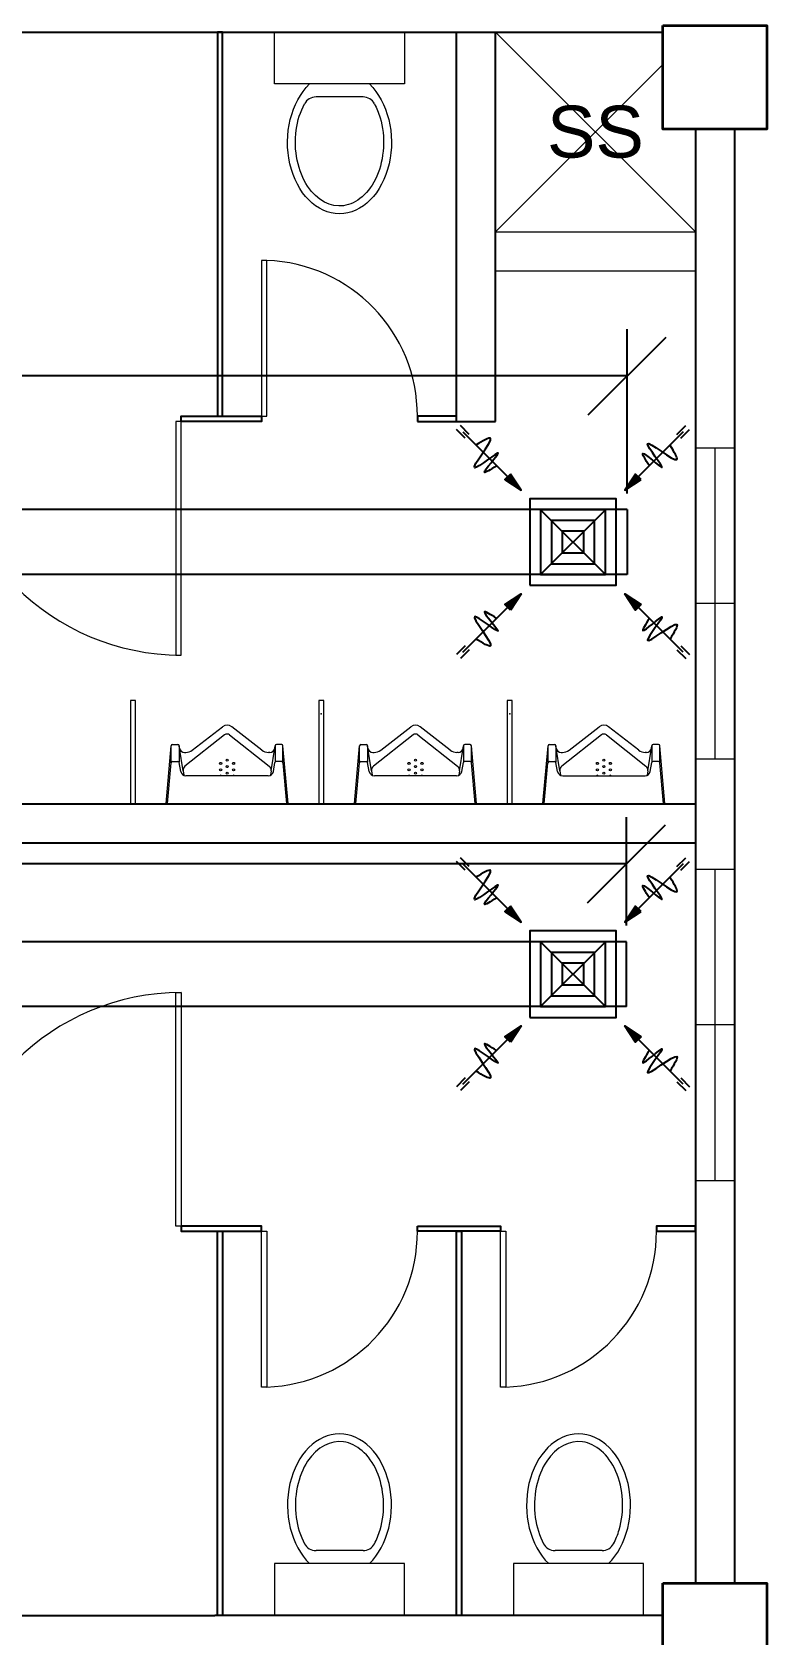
# Model space of a CAD drawing. Header units: inches. Extents: x 57 to 217, y -85 to 29.
# Drawn here: x 182.75 to 185.58, y -72.68 to -66.5 of the extents above; entities that cross this region are included whole.
import ezdxf

# ---------------------------------------------------------------- set-up
doc = ezdxf.new("R2010")
doc.units = ezdxf.units.IN
doc.header["$MEASUREMENT"] = 0
for name, color, linetype in [('AIR', 7, 'Continuous'), ('AIR-00', 8, 'Continuous'), ('AIR-03', 30, 'Continuous'), ('dimen', 7, 'Continuous'), ('exhaust', 7, 'Continuous')]:
    doc.layers.add(name, color=color, linetype=linetype)
doc.layers.add('door', color=234, linetype='Continuous', lineweight=13)
doc.styles.add('SWISSLT175', font='swissl.ttf', dxfattribs={"height": 0.175})
doc.dimstyles.new('Copy of dimension', dxfattribs={"dimtxt": 0.3, "dimasz": 0.3, "dimexe": 0.18, "dimexo": 0.0625, "dimgap": 0.09, "dimtad": 0, "dimzin": 0, "dimdsep": 46, "dimtxsty": 'Standard', "dimblk": 'OBLIQUE', "dimcen": 0.09, "dimclrd": 256, "dimclre": 256, "dimclrt": 256, "dimadec": 0, "dimazin": 0, "dimtfac": 1, "dimtofl": 0, "dimtmove": 0, "dimatfit": 3, "dimldrblk": 'OBLIQUE', "dimfxl": 1, "dimtolj": 1, "dimtzin": 0, "dimarcsym": 0})

# ---------------------------------------------------------------- blocks, each defined once
blk = doc.blocks.new('GRILL-C-IN')
at = {"layer": 'AIR-00', "ltscale": 3}
for p, q in [((-0.6234, 0.601), (-0.6737, 0.6513)), ((-0.601, 0.6234), (-0.6513, 0.6737)), ((0.601, 0.6234), (0.6513, 0.6737)), ((0.6234, 0.601), (0.6737, 0.6513)), ((-0.6373, 0.6373), (-0.3, 0.3)), ((0.6373, 0.6373), (0.3, 0.3)), ((-0.6373, -0.6373), (-0.3, -0.3)), ((0.6373, -0.6373), (0.3, -0.3)), ((-0.6234, -0.601), (-0.6737, -0.6513)), ((-0.601, -0.6234), (-0.6513, -0.6737)), ((0.601, -0.6234), (0.6513, -0.6737)), ((0.6234, -0.601), (0.6737, -0.6513))]:
    blk.add_line(p, q, dxfattribs=at)
at = {"layer": 'AIR-00', "color": 50}
for p, q in [((-0.1875, 0.1875), (0.1875, -0.1875)), ((0.1875, 0.1875), (-0.1875, -0.1875))]:
    blk.add_line(p, q, dxfattribs=at)
at = {"layer": 'AIR-00', "ltscale": 3}
for points in [[(-0.3619, 0.3934), (-0.3934, 0.3619), (-0.3, 0.3)], [(0.3934, 0.3619), (0.3619, 0.3934), (0.3, 0.3)], [(-0.3619, -0.3934), (-0.3934, -0.3619), (-0.3, -0.3)], [(0.3934, -0.3619), (0.3619, -0.3934), (0.3, -0.3)]]:
    blk.add_lwpolyline(points, close=True, dxfattribs=at)
at = {"layer": 'AIR-00', "color": 50}
for points in [[(-0.1875, -0.1875), (0.1875, -0.1875), (0.1875, 0.1875), (-0.1875, 0.1875)], [(-0.125, -0.125), (0.125, -0.125), (0.125, 0.125), (-0.125, 0.125)], [(-0.0625, -0.0625), (0.0625, -0.0625), (0.0625, 0.0625), (-0.0625, 0.0625)]]:
    blk.add_lwpolyline(points, close=True, dxfattribs=at)
at = {"layer": 'AIR-00', "ltscale": 3}
for points in [[(-0.4414, 0.4414), (-0.5124, 0.4041), (-0.4321, 0.5142), (-0.5684, 0.4302), (-0.4769, 0.6001), (-0.5609, 0.5609)], [(0.4414, 0.4414), (0.4041, 0.5124), (0.5142, 0.4321), (0.4302, 0.5684), (0.6001, 0.4769), (0.5609, 0.5609)], [(-0.4414, -0.4414), (-0.5124, -0.4041), (-0.4321, -0.5142), (-0.5684, -0.4302), (-0.4769, -0.6001), (-0.5609, -0.5609)], [(0.4414, -0.4414), (0.4041, -0.5124), (0.5142, -0.4321), (0.4302, -0.5684), (0.6001, -0.4769), (0.5609, -0.5609)]]:
    blk.add_spline(points, degree=3, dxfattribs=at)
for points in [[(-0.3, 0.3), (-0.3619, 0.3934), (-0.3934, 0.3619)], [(0.3, 0.3), (0.3934, 0.3619), (0.3619, 0.3934)], [(-0.3, -0.3), (-0.3619, -0.3934), (-0.3934, -0.3619)], [(0.3, -0.3), (0.3934, -0.3619), (0.3619, -0.3934)]]:
    blk.add_solid(points, dxfattribs=at)
at = {"layer": 'AIR-03', "color": 6}
blk.add_lwpolyline([(-0.25, -0.25), (0.25, -0.25), (0.25, 0.25), (-0.25, 0.25)], close=True, dxfattribs=at)
blk = doc.blocks.new('_Oblique')
at = {"color": 0, "linetype": 'ByBlock', "lineweight": -2}
blk.add_line((-0.5, -0.5), (0.5, 0.5), dxfattribs=at)
blk = doc.blocks.new('*D129')
at = {"layer": 'Defpoints', "color": 0, "transparency": 16777216}
for p in [(185.0399, -67.8267), (178.8765, -68.3417), (185.0399, -68.3417)]:
    blk.add_point(p, dxfattribs=at)
at = {"layer": 'dimen', "lineweight": -2, "transparency": 16777216}
for p, q in [((178.8765, -68.2792), (178.8765, -67.6467)), ((185.0399, -68.2792), (185.0399, -67.6467)), ((178.8765, -67.8267), (181.4682, -67.8267)), ((185.0399, -67.8267), (182.4482, -67.8267))]:
    blk.add_line(p, q, dxfattribs=at)
at = {"layer": 'dimen', "lineweight": -2, "transparency": 16777216, "xscale": 0.3, "yscale": 0.3, "zscale": 0.3, "rotation": 180}
blk.add_blockref('_Oblique', (178.8765, -67.8267), dxfattribs=at)
at = {"layer": 'dimen', "lineweight": -2, "transparency": 16777216, "xscale": 0.3, "yscale": 0.3, "zscale": 0.3}
blk.add_blockref('_Oblique', (185.0399, -67.8267), dxfattribs=at)
at = {"layer": 'dimen', "transparency": 16777216, "insert": (181.9582, -67.8267), "char_height": 0.3, "attachment_point": 5}
blk.add_mtext('\\A1;6.16', dxfattribs=at)
blk = doc.blocks.new('*D130')
at = {"layer": 'Defpoints', "color": 0, "transparency": 16777216}
for p in [(185.0366, -69.7064), (178.9765, -70.0061), (185.0366, -70.0061)]:
    blk.add_point(p, dxfattribs=at)
at = {"layer": 'dimen', "lineweight": -2, "transparency": 16777216}
for p, q in [((178.9765, -69.9436), (178.9765, -69.5264)), ((185.0366, -69.9436), (185.0366, -69.5264)), ((178.9765, -69.7064), (181.4916, -69.7064)), ((185.0366, -69.7064), (182.5216, -69.7064))]:
    blk.add_line(p, q, dxfattribs=at)
at = {"layer": 'dimen', "lineweight": -2, "transparency": 16777216, "xscale": 0.3, "yscale": 0.3, "zscale": 0.3, "rotation": 180}
blk.add_blockref('_Oblique', (178.9765, -69.7064), dxfattribs=at)
at = {"layer": 'dimen', "lineweight": -2, "transparency": 16777216, "xscale": 0.3, "yscale": 0.3, "zscale": 0.3}
blk.add_blockref('_Oblique', (185.0366, -69.7064), dxfattribs=at)
at = {"layer": 'dimen', "transparency": 16777216, "insert": (182.0066, -69.7064), "char_height": 0.3, "attachment_point": 5}
blk.add_mtext('\\A1;6.06', dxfattribs=at)

msp = doc.modelspace()

# ---------------------------------------------------------------- linework, layer by layer
at = {"color": 8, "linetype": 'ByBlock', "lineweight": 25}
for p, q in [((181.7255, -66.5019), (185.1773, -66.5019)), ((184.3824, -68.0018), (184.3824, -66.5019)), ((184.5324, -68.0018), (184.5324, -66.5019)), ((185.3024, -66.876), (185.3024, -69.3032)), ((185.3024, -66.876), (185.3024, -69.4032)), ((185.4524, -66.876), (185.4524, -72.4769)), ((184.3824, -68.0018), (184.5324, -68.0018)), ((185.3024, -69.4032), (185.3024, -72.4769)), ((185.3024, -69.4769), (179.4024, -69.4769)), ((185.3024, -69.6269), (179.4024, -69.6269)), ((181.4524, -72.6019), (183.4524, -72.6019)), ((185.1774, -72.6019), (183.4524, -72.6019))]:
    msp.add_line(p, q, dxfattribs=at)
at = {"color": 8, "lineweight": 9}
for p, q in [((183.6824, -66.7019), (183.6824, -66.5019)), ((183.6824, -66.5019), (184.1824, -66.5019)), ((184.1824, -66.5019), (184.1824, -66.7019)), ((184.1824, -66.7019), (183.6824, -66.7019)), ((184.0229, -66.7519), (183.842, -66.7519)), ((183.4903, -69.2097), (183.3377, -69.3297)), ((183.3659, -69.2678), (183.4817, -69.178)), ((183.5094, -69.2097), (183.662, -69.3297)), ((183.6338, -69.2678), (183.518, -69.178)), ((184.2153, -69.2097), (184.0627, -69.3297)), ((184.0909, -69.2678), (184.2067, -69.178)), ((184.2344, -69.2097), (184.387, -69.3297)), ((184.3588, -69.2678), (184.243, -69.178)), ((184.9403, -69.2097), (184.7877, -69.3297)), ((184.8159, -69.2678), (184.9317, -69.178)), ((184.9594, -69.2097), (185.112, -69.3297)), ((185.0838, -69.2678), (184.968, -69.178)), ((183.2648, -69.4737), (183.2849, -69.2519)), ((183.2849, -69.3152), (183.2849, -69.2519)), ((183.2899, -69.2469), (183.3099, -69.2469)), ((183.3162, -69.2601), (183.3149, -69.2519)), ((183.3149, -69.2519), (183.3149, -69.3141)), ((183.3306, -69.3484), (183.3162, -69.2601)), ((183.3359, -69.2769), (183.3406, -69.2769)), ((183.6638, -69.2769), (183.6591, -69.2769)), ((183.6691, -69.3484), (183.6835, -69.2601)), ((183.6835, -69.2601), (183.6849, -69.2519)), ((183.6849, -69.2519), (183.6849, -69.3141)), ((183.7099, -69.2469), (183.6899, -69.2469)), ((183.7149, -69.3152), (183.7149, -69.2519)), ((183.7349, -69.4737), (183.7149, -69.2519)), ((183.9898, -69.4737), (184.0099, -69.2519)), ((184.0099, -69.3152), (184.0099, -69.2519)), ((184.0149, -69.2469), (184.0349, -69.2469)), ((184.0412, -69.2601), (184.0399, -69.2519)), ((184.0399, -69.2519), (184.0399, -69.3141)), ((184.0556, -69.3484), (184.0412, -69.2601)), ((184.0609, -69.2769), (184.0656, -69.2769)), ((184.3888, -69.2769), (184.3841, -69.2769)), ((184.3941, -69.3484), (184.4085, -69.2601)), ((184.4085, -69.2601), (184.4099, -69.2519)), ((184.4099, -69.2519), (184.4099, -69.3141)), ((184.4349, -69.2469), (184.4149, -69.2469)), ((184.4399, -69.3152), (184.4399, -69.2519)), ((184.4599, -69.4737), (184.4399, -69.2519)), ((184.7148, -69.4737), (184.7349, -69.2519)), ((184.7349, -69.3152), (184.7349, -69.2519)), ((184.7399, -69.2469), (184.7599, -69.2469)), ((184.7662, -69.2601), (184.7649, -69.2519)), ((184.7649, -69.2519), (184.7649, -69.3141)), ((184.7806, -69.3484), (184.7662, -69.2601)), ((184.7859, -69.2769), (184.7906, -69.2769)), ((185.1138, -69.2769), (185.1091, -69.2769)), ((185.1191, -69.3484), (185.1335, -69.2601)), ((185.1335, -69.2601), (185.1349, -69.2519)), ((185.1349, -69.2519), (185.1349, -69.3141)), ((185.1599, -69.2469), (185.1399, -69.2469)), ((185.1649, -69.3152), (185.1649, -69.2519)), ((185.1849, -69.4737), (185.1649, -69.2519)), ((183.2698, -69.4737), (183.2846, -69.3165)), ((183.2896, -69.3119), (183.3107, -69.3119)), ((183.3219, -69.3504), (183.3156, -69.316)), ((183.6778, -69.3504), (183.6841, -69.316)), ((183.7101, -69.3119), (183.689, -69.3119)), ((183.7299, -69.4737), (183.7151, -69.3165)), ((183.9948, -69.4737), (184.0096, -69.3165)), ((184.0146, -69.3119), (184.0357, -69.3119)), ((184.0469, -69.3504), (184.0406, -69.316)), ((184.4028, -69.3504), (184.4091, -69.316)), ((184.4351, -69.3119), (184.414, -69.3119)), ((184.4549, -69.4737), (184.4401, -69.3165)), ((184.7198, -69.4737), (184.7346, -69.3165)), ((184.7396, -69.3119), (184.7607, -69.3119)), ((184.7719, -69.3504), (184.7656, -69.316)), ((185.1278, -69.3504), (185.1341, -69.316)), ((185.1601, -69.3119), (185.139, -69.3119)), ((185.1799, -69.4737), (185.1651, -69.3165)), ((183.3306, -69.3484), (183.3334, -69.3651)), ((183.6582, -69.3669), (183.3415, -69.3669)), ((183.6691, -69.3484), (183.6663, -69.3651)), ((184.0556, -69.3484), (184.0584, -69.3651)), ((184.3832, -69.3669), (184.0665, -69.3669)), ((184.3941, -69.3484), (184.3913, -69.3651)), ((184.7806, -69.3484), (184.7834, -69.3651)), ((184.7915, -69.3669), (185.1082, -69.3669)), ((185.1191, -69.3484), (185.1163, -69.3651)), ((183.2728, -69.4769), (183.2678, -69.4769)), ((183.7269, -69.4769), (183.2728, -69.4769)), ((183.4139, -69.4769), (183.3439, -69.4769)), ((183.7269, -69.4769), (183.7319, -69.4769)), ((183.9978, -69.4769), (183.9928, -69.4769)), ((184.4519, -69.4769), (183.9978, -69.4769)), ((184.1389, -69.4769), (184.0689, -69.4769)), ((184.4519, -69.4769), (184.4569, -69.4769)), ((184.7228, -69.4769), (184.7178, -69.4769)), ((184.7228, -69.4769), (185.1769, -69.4769)), ((185.0359, -69.4769), (185.1059, -69.4769)), ((185.1769, -69.4769), (185.1819, -69.4769)), ((184.0229, -72.3519), (183.842, -72.3519)), ((184.9429, -72.3519), (184.762, -72.3519)), ((183.6824, -72.4019), (183.6824, -72.6019)), ((184.1824, -72.4019), (183.6824, -72.4019)), ((184.1824, -72.6019), (184.1824, -72.4019)), ((184.6024, -72.4019), (184.6024, -72.6019)), ((185.1024, -72.4019), (184.6024, -72.4019)), ((185.1024, -72.6019), (185.1024, -72.4019)), ((183.6824, -72.6019), (184.1824, -72.6019)), ((184.6024, -72.6019), (185.1024, -72.6019))]:
    msp.add_line(p, q, dxfattribs=at)
at = {"color": 8, "linetype": 'ByBlock', "lineweight": 9}
for p, q in [((184.5324, -66.5019), (185.3024, -67.2719)), ((185.1773, -66.6269), (184.5324, -67.2719)), ((184.5324, -67.2719), (185.3024, -67.2719)), ((184.5324, -67.4219), (185.3024, -67.4219)), ((185.3024, -68.1032), (185.4524, -68.1032)), ((185.3774, -68.1032), (185.3774, -69.3032)), ((185.4524, -68.1032), (185.4524, -69.3032)), ((185.4524, -68.7032), (185.3024, -68.7032)), ((185.4524, -69.3032), (185.3024, -69.3032)), ((185.3024, -69.4769), (185.3024, -69.3769)), ((185.3024, -69.6269), (185.3024, -69.7269)), ((185.3024, -69.7269), (185.4524, -69.7269)), ((185.3774, -69.7269), (185.3774, -70.9269)), ((185.4524, -69.7269), (185.4524, -70.9269)), ((185.4524, -70.3269), (185.3024, -70.3269)), ((185.4524, -70.9269), (185.3024, -70.9269))]:
    msp.add_line(p, q, dxfattribs=at)
at = {"color": 8, "linetype": 'ByBlock', "lineweight": 25}
for points in [[(183.4824, -66.5019), (183.4624, -66.5019), (183.4624, -67.9819), (183.4824, -67.9819)], [(183.323, -68.0019), (183.323, -67.9819), (183.6324, -67.9819), (183.6324, -68.0019)], [(184.2324, -68.0018), (184.3824, -68.0018), (184.3824, -67.9819), (184.2324, -67.9819)]]:
    msp.add_lwpolyline(points, close=True, dxfattribs=at)
at = {"color": 8, "linetype": 'ByBlock', "lineweight": 35}
for points in [[(185.1773, -66.476), (185.5773, -66.476), (185.5773, -66.876), (185.1773, -66.876)], [(185.1774, -72.4769), (185.5774, -72.4769), (185.5774, -72.8769), (185.1774, -72.8769)]]:
    msp.add_lwpolyline(points, close=True, dxfattribs=at)
at = {"color": 8, "linetype": 'ByBlock', "lineweight": 13}
for points in [[(183.6324, -67.9819), (183.6524, -67.9819), (183.6524, -67.3819), (183.6324, -67.3819)], [(183.323, -68.0019), (183.303, -68.0019), (183.303, -68.9019), (183.323, -68.9019)], [(183.323, -68.0019), (183.303, -68.0019), (183.303, -68.9019), (183.323, -68.9019)]]:
    msp.add_lwpolyline(points, close=True, dxfattribs=at)
at = {"color": 8, "lineweight": 9}
for points in [[(185.3024, -68.1032), (185.4524, -68.1032), (185.4524, -69.3032), (185.3024, -69.3032)], [(185.3024, -69.7269), (185.4524, -69.7269), (185.4524, -70.9269), (185.3024, -70.9269)]]:
    msp.add_lwpolyline(points, close=True, dxfattribs=at)
at = {"color": 8, "linetype": 'ByBlock', "lineweight": 9}
for points in [[(183.1474, -69.0769), (183.1274, -69.0769), (183.1274, -69.4769), (183.1474, -69.4769)], [(183.8724, -69.0769), (183.8524, -69.0769), (183.8524, -69.4769), (183.8724, -69.4769)], [(184.5974, -69.0769), (184.5774, -69.0769), (184.5774, -69.4769), (184.5974, -69.4769)]]:
    msp.add_lwpolyline(points, close=True, dxfattribs=at)
at = {"color": 8, "lineweight": 9}
for centre in [(183.4749, -69.3192), (183.4749, -69.3442), (183.4999, -69.3067), (183.4999, -69.3317), (183.5249, -69.3192), (183.5249, -69.3442), (184.1999, -69.3192), (184.1999, -69.3442), (184.2249, -69.3067), (184.2249, -69.3317), (184.2499, -69.3192), (184.2499, -69.3442), (184.9249, -69.3192), (184.9249, -69.3442), (184.9499, -69.3067), (184.9499, -69.3317), (184.9749, -69.3192), (184.9749, -69.3442), (183.4999, -69.3567), (184.2249, -69.3567), (184.9499, -69.3567)]:
    msp.add_circle(centre, 0.004, dxfattribs=at)
for centre, radius, start, end in [((183.842, -66.8019), 0.05, 90, 151.99164), ((184.0229, -66.8019), 0.05, 28.15006, 90), ((183.4999, -69.2019), 0.03, 52.81529, 127.18471), ((183.4999, -69.2213), 0.015, 50.68375, 129.31625), ((184.2249, -69.2019), 0.03, 52.81529, 127.18471), ((184.2249, -69.2213), 0.015, 50.68375, 129.31625), ((184.9499, -69.2019), 0.03, 52.81529, 127.18471), ((184.9499, -69.2213), 0.015, 50.68375, 129.31625), ((183.2899, -69.2519), 0.005, 90, 180), ((183.3099, -69.2519), 0.005, 0, 90), ((183.3359, -69.2569), 0.02, 189.29014, 270), ((183.3406, -69.2369), 0.04, 270, 309.31625), ((183.6591, -69.2369), 0.04, 230.68375, 270), ((183.6638, -69.2569), 0.02, 270, 350.70986), ((183.6899, -69.2519), 0.005, 90, 180), ((183.7099, -69.2519), 0.005, 0, 90), ((184.0149, -69.2519), 0.005, 90, 180), ((184.0349, -69.2519), 0.005, 0, 90), ((184.0609, -69.2569), 0.02, 189.29014, 270), ((184.0656, -69.2369), 0.04, 270, 309.31625), ((184.3841, -69.2369), 0.04, 230.68375, 270), ((184.3888, -69.2569), 0.02, 270, 350.70986), ((184.4149, -69.2519), 0.005, 90, 180), ((184.4349, -69.2519), 0.005, 0, 90), ((184.7399, -69.2519), 0.005, 90, 180), ((184.7599, -69.2519), 0.005, 0, 90), ((184.7859, -69.2569), 0.02, 189.29014, 270), ((184.7906, -69.2369), 0.04, 270, 309.31625), ((185.1091, -69.2369), 0.04, 230.68375, 270), ((185.1138, -69.2569), 0.02, 270, 350.70986), ((185.1399, -69.2519), 0.005, 90, 180), ((185.1599, -69.2519), 0.005, 0, 90), ((183.2896, -69.3169), 0.005, 90, 176.53177), ((183.3107, -69.3169), 0.005, 10.30485, 90), ((183.3504, -69.3451), 0.02, 129.31625, 189.29014), ((183.6493, -69.3451), 0.02, 350.70986, 50.68375), ((183.689, -69.3169), 0.005, 90, 169.69515), ((183.7101, -69.3169), 0.005, 3.46823, 90), ((184.0146, -69.3169), 0.005, 90, 176.53177), ((184.0357, -69.3169), 0.005, 10.30485, 90), ((184.0754, -69.3451), 0.02, 129.31625, 189.29014), ((184.3743, -69.3451), 0.02, 350.70986, 50.68375), ((184.414, -69.3169), 0.005, 90, 169.69515), ((184.4351, -69.3169), 0.005, 3.46823, 90), ((184.7396, -69.3169), 0.005, 90, 176.53177), ((184.7607, -69.3169), 0.005, 10.30485, 90), ((184.8004, -69.3451), 0.02, 129.31625, 189.29014), ((185.0993, -69.3451), 0.02, 350.70986, 50.68375), ((185.139, -69.3169), 0.005, 90, 169.69515), ((185.1601, -69.3169), 0.005, 3.46823, 90), ((183.3415, -69.3469), 0.02, 190.30485, 270), ((183.4749, -69.3692), 0.004, 35.67537, 144.32463), ((183.5249, -69.3692), 0.004, 35.67537, 144.32463), ((183.6582, -69.3469), 0.02, 270, 349.69515), ((184.0665, -69.3469), 0.02, 190.30485, 270), ((184.1999, -69.3692), 0.004, 35.67537, 144.32463), ((184.2499, -69.3692), 0.004, 35.67537, 144.32463), ((184.3832, -69.3469), 0.02, 270, 349.69515), ((184.7915, -69.3469), 0.02, 190.30485, 270), ((184.9249, -69.3692), 0.004, 35.67537, 144.32463), ((184.9749, -69.3692), 0.004, 35.67537, 144.32463), ((185.1082, -69.3469), 0.02, 270, 349.69515), ((183.2678, -69.4739), 0.003, 176.18593, 270), ((183.2728, -69.4739), 0.003, 176.53177, 270), ((183.7269, -69.4739), 0.003, 270, 3.46823), ((183.7319, -69.4739), 0.003, 270, 3.81407), ((183.9928, -69.4739), 0.003, 176.18593, 270), ((183.9978, -69.4739), 0.003, 176.53177, 270), ((184.4519, -69.4739), 0.003, 270, 3.46823), ((184.4569, -69.4739), 0.003, 270, 3.81407), ((184.7178, -69.4739), 0.003, 176.18593, 270), ((184.7228, -69.4739), 0.003, 176.53177, 270), ((185.1769, -69.4739), 0.003, 270, 3.46823), ((185.1819, -69.4739), 0.003, 270, 3.81407), ((183.842, -72.3019), 0.05, 208.00836, 270), ((184.0229, -72.3019), 0.05, 270, 331.84994), ((184.762, -72.3019), 0.05, 208.00836, 270), ((184.9429, -72.3019), 0.05, 270, 331.84994)]:
    msp.add_arc(centre, radius, start, end, dxfattribs=at)
at = {"color": 8, "linetype": 'ByBlock', "lineweight": 13}
for centre, radius, start, end in [((183.6317, -67.9821), 0.6006, 0.02384, 88.03411), ((183.323, -68.0019), 0.9, 180, 270)]:
    msp.add_arc(centre, radius, start, end, dxfattribs=at)
at = {"color": 8, "lineweight": 9, "extrusion": (0, 0, -1)}
msp.add_ellipse((183.9324, -66.9269), major_axis=(0, 0.275), ratio=0.727273, start_param=0.612555, end_param=5.670631, dxfattribs=at)
at = {"color": 8, "lineweight": 9}
for centre in [(183.9324, -72.1769), (184.8524, -72.1769)]:
    msp.add_ellipse(centre, major_axis=(0, -0.275), ratio=0.727273, start_param=0.612555, end_param=5.670631, dxfattribs=at)
for points in [[(184.067, -66.7783), (184.0758, -66.7947), (184.0832, -66.8127), (184.1101, -66.9039), (184.105, -66.9911), (184.0472, -67.1227), (183.9972, -67.1641), (183.899, -67.1775), (183.8469, -67.1516), (183.7728, -67.0404), (183.755, -66.9567), (183.7706, -66.8429), (183.7821, -66.808), (183.7978, -66.7784)], [(184.067, -72.3254), (184.0758, -72.309), (184.0832, -72.291), (184.1101, -72.1998), (184.105, -72.1126), (184.0472, -71.981), (183.9972, -71.9396), (183.899, -71.9262), (183.8469, -71.9521), (183.7728, -72.0633), (183.755, -72.147), (183.7706, -72.2608), (183.7821, -72.2957), (183.7978, -72.3253)], [(184.987, -72.3254), (184.9958, -72.309), (185.0032, -72.291), (185.0301, -72.1998), (185.025, -72.1126), (184.9672, -71.981), (184.9172, -71.9396), (184.819, -71.9262), (184.7669, -71.9521), (184.6928, -72.0633), (184.675, -72.147), (184.6906, -72.2608), (184.7021, -72.2957), (184.7178, -72.3253)]]:
    msp.add_open_spline(points, degree=3, knots=[0.937253, 0.937253, 0.937253, 0.937253, 1.185372, 1.185372, 2.113864, 2.113864, 3.042356, 3.042356, 3.970847, 3.970847, 4.899339, 4.899339, 5.346062, 5.346062, 5.346062, 5.346062], dxfattribs=at)
at = {"color": 8, "linetype": 'ByBlock', "lineweight": 9, "ltscale": 0.3}
msp.add_point((184.9174, -66.8869), dxfattribs=at)
at = {"color": 8, "linetype": 'ByBlock', "lineweight": 9}
for p in [(183.8624, -69.1284), (184.5874, -69.1284)]:
    msp.add_point(p, dxfattribs=at)
at = {"color": 8, "lineweight": 9}
for p in [(183.4999, -69.4769), (184.2249, -69.4769), (184.9499, -69.4769)]:
    msp.add_point(p, dxfattribs=at)
at = {"layer": 'door', "color": 8, "linetype": 'ByBlock', "lineweight": 13}
for points in [[(183.323, -71.1019), (183.303, -71.1019), (183.303, -70.2019), (183.323, -70.2019)], [(183.323, -71.1019), (183.303, -71.1019), (183.303, -70.2019), (183.323, -70.2019)], [(183.6324, -71.1219), (183.6524, -71.1219), (183.6524, -71.7219), (183.6324, -71.7219)], [(184.5524, -71.1219), (184.5724, -71.1219), (184.5724, -71.7219), (184.5524, -71.7219)]]:
    msp.add_lwpolyline(points, close=True, dxfattribs=at)
at = {"layer": 'door', "color": 8, "linetype": 'ByBlock', "lineweight": 25}
for points in [[(183.323, -71.1019), (183.323, -71.1219), (183.6324, -71.1219), (183.6324, -71.1019)], [(183.4824, -72.6019), (183.4624, -72.6019), (183.4624, -71.1219), (183.4824, -71.1219)], [(184.2324, -71.1019), (184.5524, -71.1019), (184.5524, -71.1219), (184.2324, -71.1219)], [(184.4024, -72.6019), (184.3824, -72.6019), (184.3824, -71.1219), (184.4024, -71.1219)], [(185.3024, -71.1019), (185.1524, -71.1019), (185.1524, -71.1219), (185.3024, -71.1219)]]:
    msp.add_lwpolyline(points, close=True, dxfattribs=at)
at = {"layer": 'door', "color": 8, "linetype": 'ByBlock', "lineweight": 13}
for centre, radius, start, end in [((183.323, -71.1019), 0.9, 90, 180), ((183.6317, -71.1216), 0.6006, 271.96589, 359.97616), ((184.5517, -71.1216), 0.6006, 271.96589, 359.97616)]:
    msp.add_arc(centre, radius, start, end, dxfattribs=at)
at = {"layer": 'exhaust'}
for p, q in [((185.0399, -68.3417), (178.8765, -68.3417)), ((185.0399, -68.3417), (185.0399, -68.5917)), ((185.0399, -68.5917), (178.9765, -68.5917)), ((185.0366, -70.0061), (178.9765, -70.0061)), ((185.0366, -70.2561), (185.0366, -70.0061)), ((185.0366, -70.2561), (179.0765, -70.2561))]:
    msp.add_line(p, q, dxfattribs=at)

# ---------------------------------------------------------------- block references
at = {"layer": 'AIR', "xscale": 0.6658363358532475, "yscale": 0.6658363358532475, "zscale": 0.6658363358532475}
for p in [(184.8311, -68.4667), (184.8311, -70.1311)]:
    msp.add_blockref('GRILL-C-IN', p, dxfattribs=at)

# ---------------------------------------------------------------- texts
at = {"color": 8, "linetype": 'ByBlock', "lineweight": 9, "ltscale": 0.4, "insert": (184.9174, -66.8869), "char_height": 0.2, "attachment_point": 5, "line_spacing_factor": 0.9, "style": 'SWISSLT175'}
msp.add_mtext('SS', dxfattribs=at)

# ---------------------------------------------------------------- dimensions: what is measured, and where the dimension line sits
at = {"layer": 'dimen'}
for base, p1, p2, picture, middle in [((185.0399, -67.8267), (178.8765, -68.3417), (185.0399, -68.3417), '*D129', (181.9582, -67.8267)), ((185.0366, -69.7064), (178.9765, -70.0061), (185.0366, -70.0061), '*D130', (182.0066, -69.7064))]:
    dim = msp.add_linear_dim(base=base, p1=p1, p2=p2, dimstyle='Copy of dimension', dxfattribs=at)
    dim.commit()
    dim.dimension.update_dxf_attribs({"geometry": picture, "text_midpoint": middle})

doc.saveas('drawing.dxf')
